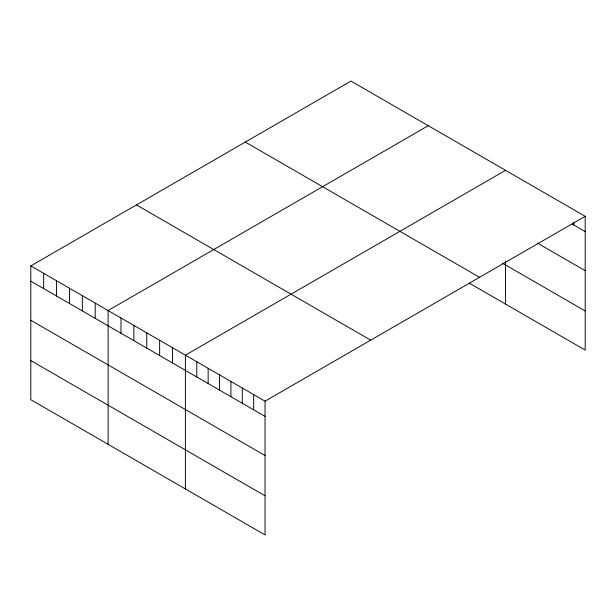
<?xml version="1.0" encoding="UTF-8"?>
<svg xmlns="http://www.w3.org/2000/svg" width="616" height="616" viewBox="0 0 616 616"><rect width="100%" height="100%" fill="white"/><g stroke="black" fill="none" stroke-linecap="round" stroke-linejoin="round"><path stroke-width="0.92" d="M30.8 265.912L265.042 401.155L265.042 534.927L30.8 399.684L30.8 265.912L350.958 81.073L585.2 216.316L585.2 350.088L469.323 283.183M428.259 125.703L108.1 310.541L108.1 444.313M505.559 170.332L185.401 355.17L185.401 488.942M265.042 401.155L585.2 216.316M572.195 224.062L585.2 231.57M537.252 242.997L585.2 270.678M502.333 263.132L585.2 310.972M245.307 142.073L479.548 277.308M136.452 204.92L370.693 340.155M30.8 281.166L265.042 416.408M30.8 320.281L265.042 455.517M30.8 360.576L265.042 495.811M573.819 222.137L573.819 225.002M505.559 261.153L505.559 304.104M253.669 394.587L253.669 409.84M242.288 388.018L242.288 403.272M230.915 381.45L230.915 396.704M219.535 374.882L219.535 390.128M208.154 368.306L208.154 383.56M196.781 361.738L196.781 376.992M172.519 347.732L172.519 362.986M159.636 340.294L159.636 355.548M146.754 332.856L146.754 348.109M133.864 325.417L133.864 340.671M120.982 317.979L120.982 333.233M95.218 303.103L95.218 318.356M82.336 295.665L82.336 310.918M69.454 288.226L69.454 303.48M56.564 280.788L56.564 296.042M43.682 273.35L43.682 288.604"/></g></svg>
